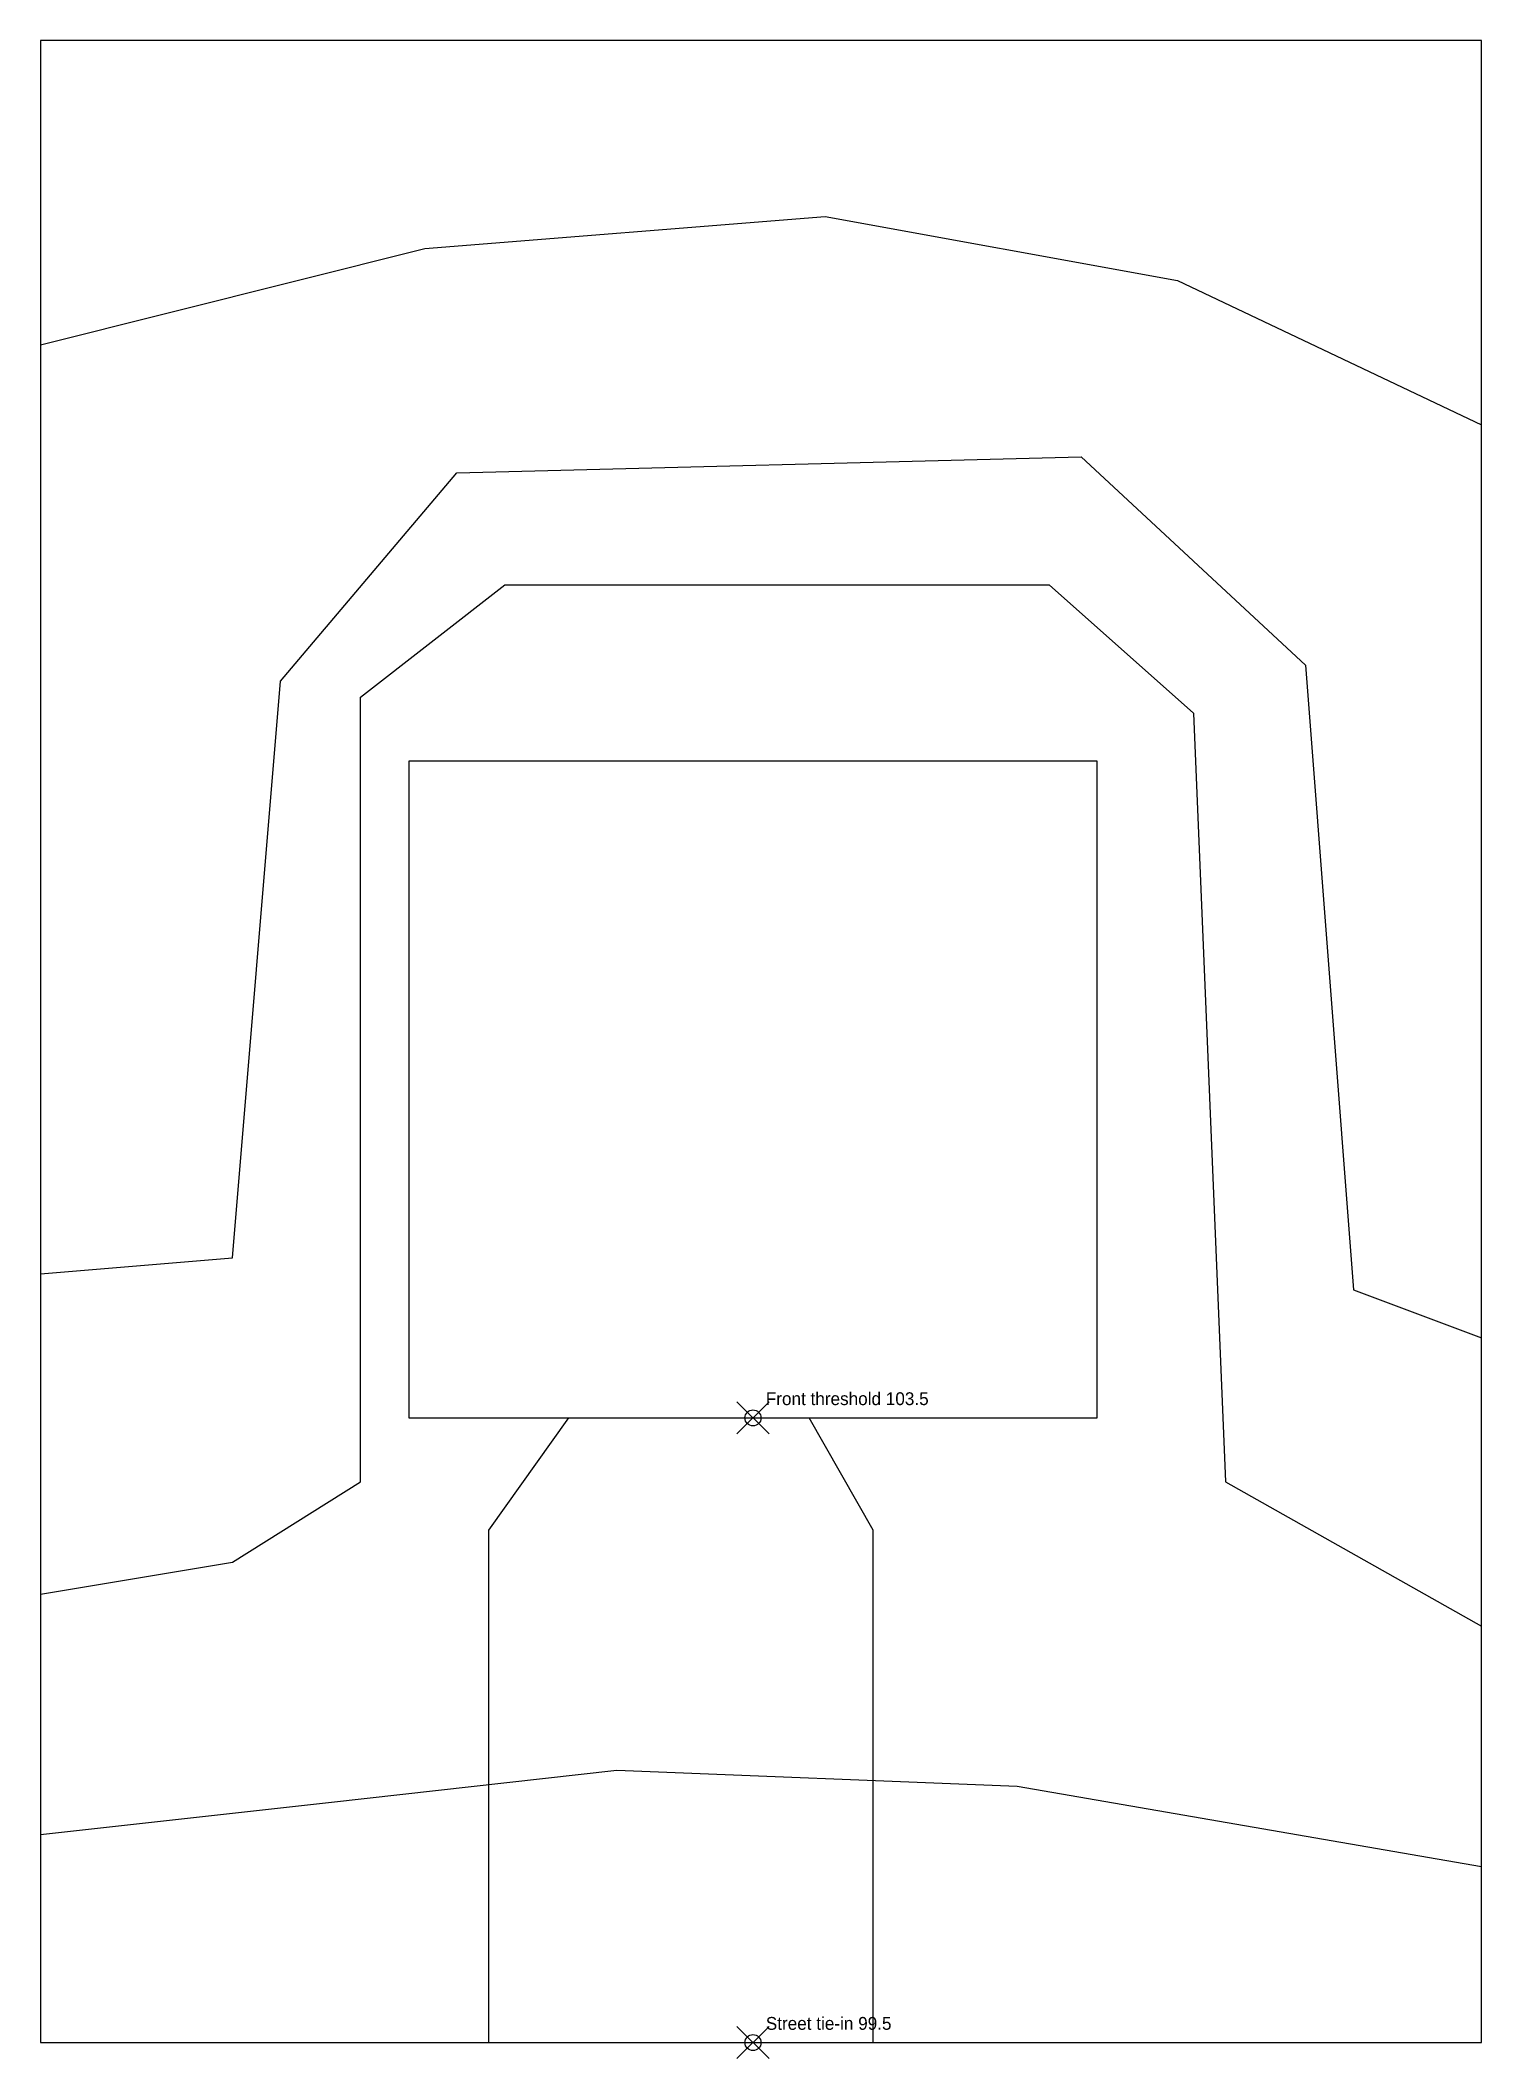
# Model space of a CAD drawing. Header units: feet. Extents: x 0 to 90, y -1 to 125.
import ezdxf

# ---------------------------------------------------------------- set-up
doc = ezdxf.new("R2010")
doc.units = ezdxf.units.FT
doc.header["$MEASUREMENT"] = 0
doc.header["$PDMODE"] = 35
doc.header["$PDSIZE"] = -2
for name, color, linetype in [('BUILDING', 4, 'Continuous'), ('FG-BREAKLINE', 7, 'Continuous'), ('FG-CONT-MINOR', 8, 'Continuous'), ('FG-LIMIT', 7, 'Continuous'), ('FG-SPOT', 2, 'Continuous')]:
    doc.layers.add(name, color=color, linetype=linetype)

msp = doc.modelspace()

# ---------------------------------------------------------------- linework, layer by layer
at = {"layer": 'BUILDING', "elevation": 103}
msp.add_lwpolyline([(23, 39), (66, 39), (66, 80), (23, 80)], close=True, dxfattribs=at)
at = {"layer": 'FG-BREAKLINE', "elevation": 101}
for points in [[(28, 0), (28, 32), (33, 39)], [(52, 0), (52, 32), (48, 39)]]:
    msp.add_lwpolyline(points, dxfattribs=at)
at = {"layer": 'FG-CONT-MINOR'}
for points, elevation in [([(0, 106), (24, 112), (49, 114), (71, 110), (90, 101)], 103), ([(0, 48), (12, 49), (15, 85), (26, 98), (65, 99), (79, 86), (82, 47), (90, 44)], 102), ([(0, 28), (12, 30), (20, 35), (20, 84), (29, 91), (63, 91), (72, 83), (74, 35), (90, 26)], 101), ([(0, 13), (18, 15), (36, 17), (61, 16), (90, 11)], 100)]:
    msp.add_lwpolyline(points, dxfattribs=dict(at, elevation=elevation))
at = {"layer": 'FG-LIMIT', "elevation": 100}
msp.add_lwpolyline([(0, 0), (90, 0), (90, 125), (0, 125)], close=True, dxfattribs=at)
at = {"layer": 'FG-SPOT'}
for p in [(44.5, 39, 103.5), (44.5, 0, 99.5)]:
    msp.add_point(p, dxfattribs=at)

# ---------------------------------------------------------------- texts
for s, p in [('Front threshold 103.5', (45.3, 39.8, 103.5)), ('Street tie-in 99.5', (45.3, 0.8, 99.5))]:
    msp.add_text(s, height=0.8, dxfattribs=at).set_placement(p)

doc.saveas('drawing.dxf')
